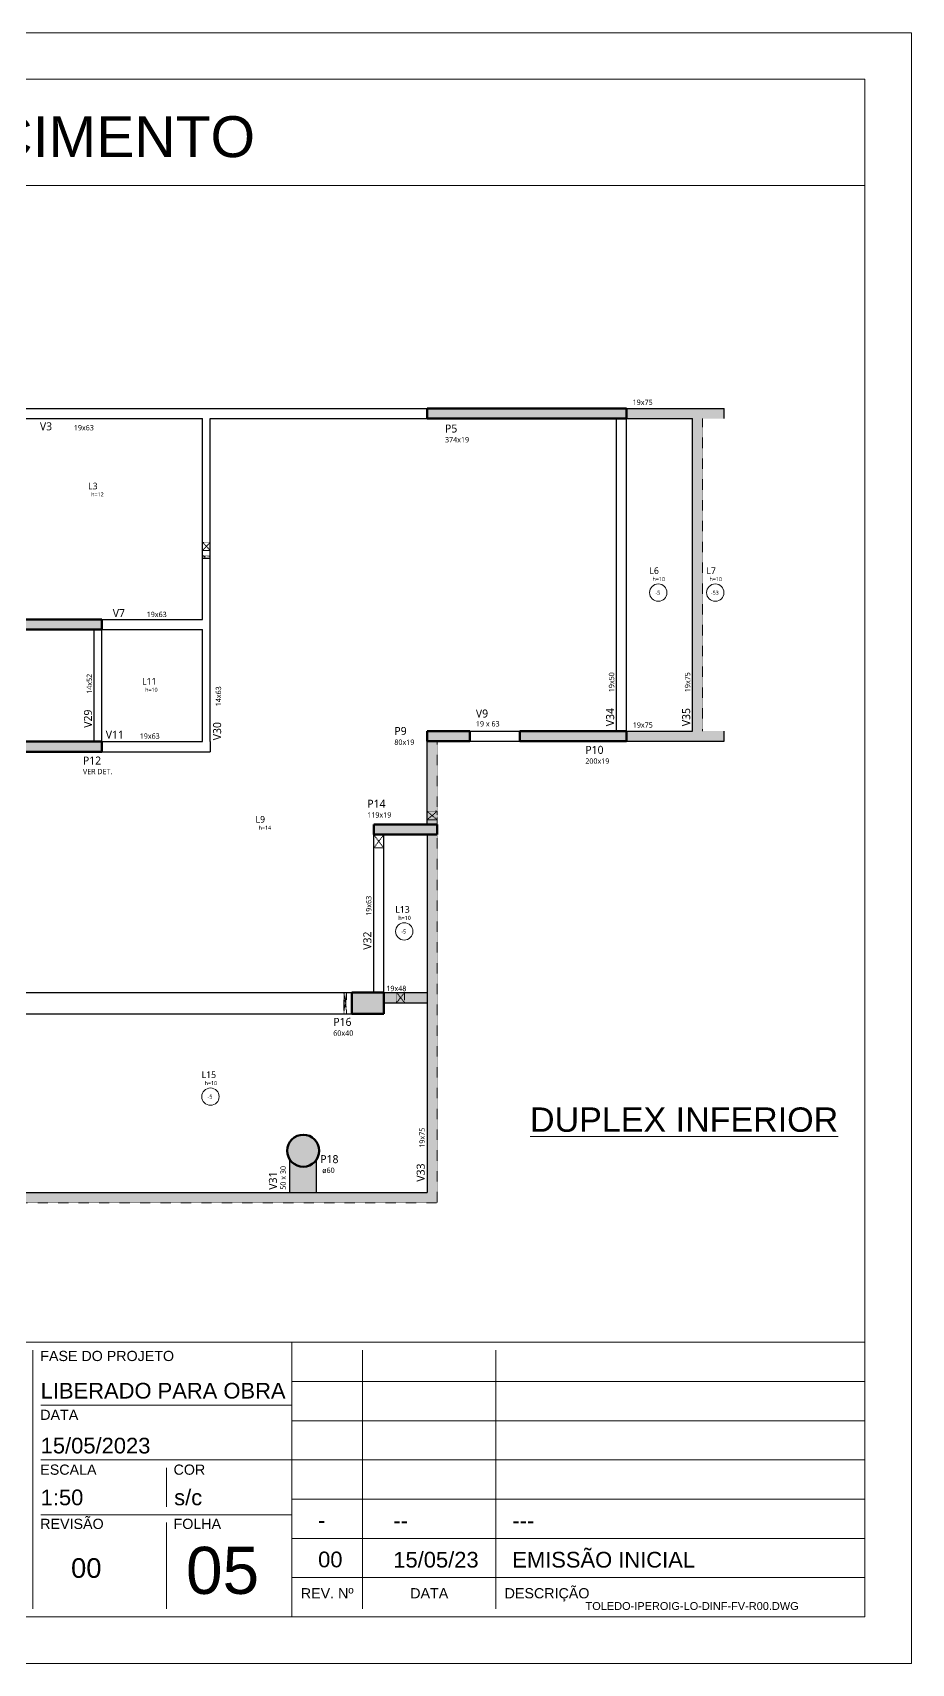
# Model space of a CAD drawing. Extents: x -20676 to 4767, y -817 to 14270.
# Drawn here: x -18172 to -17606, y 7532 to 8582 of the extents above; entities that cross this region are included whole.
import ezdxf
from ezdxf.enums import TextEntityAlignment as Align

# ---------------------------------------------------------------- set-up
doc = ezdxf.new("R2010")
doc.units = 0
doc.linetypes.add('Aligning Line', pattern=[0.635, 0.3175, -0.3175])
doc.linetypes.add('Traço', pattern=[0.635, 0.3175, -0.3175])
doc.layers.get('0').update_dxf_attribs({"lineweight": 13})
doc.layers.add('A-DETL', color=7, linetype='Continuous', lineweight=18, true_color=0x00a600)
for name, color, linetype, lineweight in [('A-FLOR-IDEN', 7, 'Continuous', 9), ('A-GENM', 7, 'Continuous', 18), ('A-GENM-HDLN', 7, 'Traço', 18), ('FOLHA MB', 7, 'Continuous', 13), ('S-BEAM', 7, 'Continuous', 18), ('S-BEAM-IDEN', 7, 'Continuous', 9), ('S-COLS', 7, 'Continuous', 18), ('S-COLS-IDEN', 7, 'Continuous', 9)]:
    doc.layers.add(name, color=color, linetype=linetype, lineweight=lineweight)
doc.layers.add('Painéis', color=200, linetype='Continuous')
doc.styles.add('Gadugi', font='gadugi.ttf', dxfattribs={"height": 15})
doc.styles.add('Gadugi_1', font='gadugi.ttf', dxfattribs={"height": 10})
doc.styles.add('Gadugi_2', font='gadugi.ttf', dxfattribs={"height": 22.5})
doc.styles.add('Gadugi_3', font='gadugi.ttf', dxfattribs={"height": 0.2})
doc.styles.add('Gadugi_4', font='gadugi.ttf', dxfattribs={"height": 12.5})
doc.styles.add('MB_C01', font='arial.ttf', dxfattribs={"height": 1.3})
doc.styles.add('MB_C02', font='arial.ttf', dxfattribs={"height": 2})
doc.styles.add('MB_C03', font='arial.ttf', dxfattribs={"height": 2.5})
doc.styles.add('MB_C04', font='arial.ttf', dxfattribs={"height": 6})
doc.styles.add('RICARDO', font='arial.ttf', dxfattribs={"width": 0.8})
doc.styles.add('TQS_ARIAL', font='arial.ttf')

# ---------------------------------------------------------------- blocks, each defined once
blk = doc.blocks.new('A$Ceb89ac90')
at = {"color": 1}
for p, q in [((1086.3, 356.7), (70, 356.7)), ((919.6, 351.7), (919.6, 185)), ((1086.3, 356.7), (1086.3, 179.9)), ((1455, 356.7), (1086.3, 356.7)), ((1131.8, 185), (1131.8, 351.7)), ((1217.6, 351.7), (1217.6, 185)), ((1455, 331.5), (1086.3, 331.5)), ((1086.3, 316.3), (924.7, 316.3)), ((1455, 306.2), (1086.3, 306.2)), ((1086.3, 281), (924.7, 281)), ((1005.5, 275.9), (1005.5, 250.7)), ((1455, 281), (1086.3, 281)), ((1455, 255.7), (1086.3, 255.7)), ((1086.3, 245.6), (924.7, 245.6)), ((1005.5, 240.6), (1005.5, 185)), ((1455, 230.4), (1086.3, 230.4)), ((1455, 205.2), (1086.3, 205.2))]:
    blk.add_line(p, q, dxfattribs=at)
for points in [[(0, 1199.9), (0, 149.9), (1485, 149.9), (1485, 1199.9)], [(70, 1169.9), (70, 179.9), (1455, 179.9), (1455, 1169.9)]]:
    blk.add_lwpolyline(points, close=True, dxfattribs=at)
at = {"color": 6, "style": 'MB_C01'}
for s, height, p in [('FASE DO PROJETO', 6.566, (924.3, 344.6)), ('DATA', 6.57, (924.3, 306.7)), ('ESCALA', 6.57, (924.3, 271.4)), ('COR', 6.57, (1010.1, 271.4)), ('REVISÃO', 6.57, (924.3, 236.5)), ('FOLHA', 6.57, (1010.1, 236.5))]:
    blk.add_text(s, height=height, dxfattribs=at).set_placement(p)
for s, p in [('DESCRIÇÃO', (1250.5, 195.1)), ('REV. Nº', (1109, 195.1)), ('DATA', (1174.7, 195.1))]:
    blk.add_text(s, height=6.57, dxfattribs=at).set_placement(p, align=Align.MIDDLE_CENTER)
at = {"insert": (1275.3, 189.4), "char_height": 5.051, "width": 210.818, "attachment_point": 1, "style": 'MB_C04'}
blk.add_mtext('TOLEDO-IPEROIG-LO-DINF-FV-R00.DWG', dxfattribs=at)
at = {"color": 5}
for tag, p, height, style in [('REV_05', (1103.1, 338.1), 10.1, 'MB_C02'), ('DATA_REV_05', (1151.5, 337.9), 10.1, 'MB_C02'), ('INFO_REV_05', (1228.1, 337.9), 10.1, 'MB_C02'), ('CLIENTE', (449.7, 328.8), 12.6, 'MB_C03'), ('FASE', (924.6, 320.5), 10.1, 'MB_C02'), ('REV_04', (1103.1, 312.8), 10.1, 'MB_C02'), ('DATA_REV_04', (1151.5, 312.7), 10.1, 'MB_C02'), ('INFO_REV_04', (1228.1, 312.7), 10.1, 'MB_C02'), ('PROJETISTA', (768, 285.1), 10.1, 'MB_C02'), ('DATA', (924.6, 285.1), 10.1, 'MB_C02'), ('REV_03', (1103.1, 287.6), 10.1, 'MB_C02'), ('DATA_REV_03', (1151.5, 287.4), 10.1, 'MB_C02'), ('INFO_REV_03', (1228.1, 287.4), 10.1, 'MB_C02'), ('OBRA', (449.7, 273.3), 12.6, 'MB_C03'), ('REV_02', (1103.1, 262.3), 10.1, 'MB_C02'), ('DATA_REV_02', (1151.5, 262.1), 10.1, 'MB_C02'), ('INFO_REV_02', (1228.1, 262.1), 10.1, 'MB_C02'), ('ESC', (924.6, 251.8), 10.1, 'MB_C02'), ('COR', (1010.5, 251.8), 10.1, 'MB_C02'), ('REV_01', (1103.1, 237.1), 10.1, 'MB_C02'), ('DATA_REV_01', (1151.5, 236.9), 10.1, 'MB_C02'), ('INFO_REV_01', (1228.1, 236.9), 10.1, 'MB_C02'), ('PAVIMENTO', (449.7, 215.3), 12.6, 'MB_C03'), ('FL', (1018.1, 194.7), 30.3, 'MB_C04'), ('REV_00', (1103.1, 211.8), 10.1, 'MB_C02'), ('DATA_REV_00', (1151.5, 211.6), 10.1, 'MB_C02'), ('EMISSÃO_INICIAL', (1228.1, 211.6), 10.1, 'MB_C02'), ('REV', (944.1, 205), 12.6, 'MB_C03')]:
    blk.add_attdef(tag, p, '', height=height, dxfattribs=dict(at, style=style))
at = {"color": 6, "style": 'MB_C02'}
for tag, p in [('ENDEREÇO_CLIENTE', (449.7, 307.8)), ('ENDEREÇO_OBRA', (449.7, 252.7)), ('TIPO_DE_PROJETO', (449.7, 192.3))]:
    blk.add_attdef(tag, p, '', height=10.1, dxfattribs=at)
blk = doc.blocks.new('PED_FURO_RETANGULAR_R04_2020 _INSTÂNCIA_ - FURO RET-V1-PL100 - FORMA DO PAVIMENTO TIPO')
at = {"layer": 'A-GENM-HDLN'}
for p, q in [((-8, 9.5), (8, -9.5)), ((-8, -9.5), (8, 9.5)), ((-8, -9.5), (-8, 9.5)), ((8, 9.5), (8, -9.5)), ((8, -9.5), (-8, -9.5))]:
    blk.add_line(p, q, dxfattribs=at)
blk = doc.blocks.new('PED_FURO_RETANGULAR_R04_2020 _INSTÂNCIA_ - FURO RET-3755454-PL100 - FORMA DO PAVIMENTO TIPO')
at = {"layer": 'A-GENM-HDLN'}
for p, q in [((-12.5, 9.5), (12.5, -9.5)), ((-12.5, -9.5), (12.5, 9.5)), ((-12.5, -9.5), (-12.5, 9.5))]:
    blk.add_line(p, q, dxfattribs=at)
blk = doc.blocks.new('PED_FURO_CIRCULAR_R04_2020 _INSTÂNCIA_ - FURO CIRC-3757155-PL100 - FORMA DO PAVIMENTO TIPO')
at = {"layer": 'A-GENM-HDLN'}
for p, q in [((7.5, -9.5), (-7.5, 9.5)), ((-7.5, -9.5), (7.5, 9.5)), ((-7.5, -9.5), (-7.5, 9.5)), ((7.5, 9.5), (7.5, -9.5))]:
    blk.add_line(p, q, dxfattribs=at)
blk = doc.blocks.new('PED_FURO_CIRCULAR_R04_2020 _INSTÂNCIA_ - FURO CIRC-3758312-PL100 - FORMA DO PAVIMENTO TIPO')
at = {"layer": 'A-GENM-HDLN'}
for p, q in [((7.5, -7), (-7.5, 7)), ((-7.5, -7), (7.5, 7)), ((-7.5, -7), (-7.5, 7)), ((7.5, 7), (7.5, -7))]:
    blk.add_line(p, q, dxfattribs=at)
blk = doc.blocks.new('PED_FURO_CIRCULAR_R04_2020 _INSTÂNCIA_ - FURO CIRC-3759319-PL100 - FORMA DO PAVIMENTO TIPO')
at = {"layer": 'A-GENM-HDLN'}
for p, q in [((2.5, -20), (-2.5, 20)), ((-2.5, -20), (2.5, 20)), ((-2.5, -20), (-2.5, 20)), ((2.5, 20), (2.5, -20))]:
    blk.add_line(p, q, dxfattribs=at)
blk = doc.blocks.new('PED_FURO_CIRCULAR_R04_2020 _INSTÂNCIA_ - FURO CIRC-3747796-PL100 - FORMA DO PAVIMENTO TIPO')
at = {"layer": 'A-GENM-HDLN'}
for p, q in [((2.5, -7), (-2.5, 7)), ((-2.5, -7), (2.5, 7)), ((-2.5, -7), (-2.5, 7)), ((2.5, 7), (2.5, -7))]:
    blk.add_line(p, q, dxfattribs=at)
blk = doc.blocks.new('PED_TAG_LAJE_R01 - TÍTULO_ESPESSURA_REBAIXO-2413107-PL100 - FORMA DO PAVIMENTO TIPO')
at = {"layer": 'A-FLOR-IDEN'}
blk.add_circle((-0.046, -0.667), 0.325, dxfattribs=at)
blk = doc.blocks.new('PED_TAG_PILAR_R03 - PILAR VER DET_-2523782-PL100 - FORMA DO PAVIMENTO TIPO')
at = {"layer": 'S-COLS-IDEN', "insert": (0.115, -0.625), "char_height": 0.2, "width": 1.37089, "attachment_point": 1, "style": 'Gadugi_4'}
blk.add_mtext('VER DET.', dxfattribs=at)
blk = doc.blocks.new('60355')
at = {"layer": 'S-BEAM', "transparency": 33554495}
for points in [[(-20759.3, 10743.4), (-20759.3, 10762.4), (-20941.8, 10762.4), (-20941.8, 10743.4), (-20799.3, 10743.4)], [(-20818.3, 10157.4), (-20799.3, 10157.4), (-20799.3, 10743.4), (-20818.3, 10743.4)], [(-20759.3, 10138.4), (-20759.3, 10157.4), (-20941.8, 10157.4), (-20941.8, 10138.4)], [(-21296.8, 9982.4), (-21296.8, 10138.4), (-21315.8, 10138.4), (-21315.8, 9982.4)], [(-21296.8, 9292.4), (-21296.8, 9963.4), (-21315.8, 9963.4), (-21315.8, 9292.4)], [(-21396.8, 9648.4), (-21315.8, 9648.4), (-21315.8, 9667.4), (-21396.8, 9667.4)], [(-21522.8, 9292.4), (-21522.9, 9354.2), (-21526.6, 9349.7), (-21531.2, 9345.9), (-21536.3, 9343.2), (-21542, 9341.5), (-21547.8, 9340.9), (-21553.7, 9341.5), (-21559.3, 9343.2), (-21564.5, 9346), (-21569.1, 9349.7), (-21572.8, 9354.2), (-21572.8, 9292.4)], [(-21296.8, 9273.4), (-21296.8, 9292.4), (-22198.8, 9292.4), (-22198.8, 9273.4), (-21353.1, 9273.4)]]:
    blk.add_hatch(color=7, dxfattribs=at).paths.add_polyline_path(points, flags=0)
at = {"layer": 'S-COLS'}
for points in [[(-21315.8, 10743.4), (-20941.8, 10743.4), (-20941.8, 10762.4), (-21315.8, 10762.4)], [(-21925.3, 10118.9), (-21925.3, 10137.9), (-22141.3, 10137.9), (-22141.3, 10347.9), (-21925.3, 10347.9), (-21925.3, 10366.9), (-22160.3, 10366.9), (-22160.3, 10118.9), (-22114.3, 10118.9)], [(-21235.8, 10138.4), (-21235.8, 10157.4), (-21315.8, 10157.4), (-21315.8, 10138.4)], [(-20941.8, 10138.4), (-20941.8, 10157.4), (-21141.8, 10157.4), (-21141.8, 10138.4), (-20972.5, 10138.4)], [(-21415.8, 9963.4), (-21296.8, 9963.4), (-21296.8, 9982.4), (-21415.8, 9982.4)], [(-21456.8, 9627.4), (-21396.8, 9627.4), (-21396.8, 9667.4), (-21456.8, 9667.4)], [(-21547.8, 9340.9), (-21542, 9341.5), (-21536.3, 9343.2), (-21531.2, 9345.9), (-21526.6, 9349.7), (-21522.9, 9354.2), (-21520.1, 9359.4), (-21518.4, 9365), (-21517.8, 9370.9), (-21518.4, 9376.7), (-21520.1, 9382.4), (-21522.9, 9387.5), (-21526.6, 9392.1), (-21531.2, 9395.8), (-21536.3, 9398.6), (-21542, 9400.3), (-21547.8, 9400.9), (-21553.7, 9400.3), (-21559.3, 9398.6), (-21564.5, 9395.8), (-21569, 9392.1), (-21572.8, 9387.5), (-21575.5, 9382.4), (-21577.3, 9376.7), (-21577.8, 9370.9), (-21577.3, 9365), (-21575.5, 9359.4), (-21572.8, 9354.2), (-21569, 9349.7), (-21564.5, 9345.9), (-21559.3, 9343.2), (-21553.7, 9341.5)]]:
    blk.add_hatch(color=7, dxfattribs=at).paths.add_polyline_path(points, flags=0)
at = {"layer": 'A-DETL', "color": 7, "linetype": 'Aligning Line'}
for p, q in [((-20799.3, 10743.4), (-20799.3, 10157.4)), ((-21296.8, 10138.4), (-21296.8, 9273.4)), ((-21296.8, 9273.4), (-23575.8, 9273.4))]:
    blk.add_line(p, q, dxfattribs=at)
at = {"layer": 'S-BEAM', "color": 7, "lineweight": 25}
for p, q in [((-22106.3, 10762.4), (-21315.8, 10762.4)), ((-20941.8, 10762.4), (-20759.3, 10762.4)), ((-20759.3, 10743.4), (-20759.3, 10762.4)), ((-22106.3, 10743.4), (-21736.3, 10743.4)), ((-21736.3, 10366.9), (-21736.3, 10743.4)), ((-21722.3, 10743.4), (-21315.8, 10743.4)), ((-21722.3, 10137.9), (-21722.3, 10743.4)), ((-20960.8, 10157.4), (-20960.8, 10743.4)), ((-20941.8, 10157.4), (-20941.8, 10743.4)), ((-20941.8, 10743.4), (-20818.3, 10743.4)), ((-20818.3, 10157.4), (-20818.3, 10743.4)), ((-21925.3, 10366.9), (-21736.3, 10366.9)), ((-21939.3, 10137.9), (-21939.3, 10347.9)), ((-21925.3, 10347.9), (-21736.3, 10347.9)), ((-21925.3, 10137.9), (-21925.3, 10347.9)), ((-21736.3, 10137.9), (-21736.3, 10347.9)), ((-21235.8, 10157.4), (-21141.8, 10157.4)), ((-20941.8, 10157.4), (-20818.3, 10157.4)), ((-20759.3, 10138.4), (-20759.3, 10157.4)), ((-21925.3, 10137.9), (-21736.3, 10137.9)), ((-21925.3, 10118.9), (-21722.3, 10118.9)), ((-21722.3, 10137.9), (-21722.3, 10118.9)), ((-21315.8, 9982.4), (-21315.8, 10138.4)), ((-21235.8, 10138.4), (-21141.8, 10138.4)), ((-20941.8, 10138.4), (-20759.3, 10138.4)), ((-21415.8, 9668.7), (-21415.8, 9963.4)), ((-21396.8, 9668.7), (-21396.8, 9963.4)), ((-21315.8, 9963.4), (-21315.8, 9292.4)), ((-22198.8, 9667.4), (-21456.8, 9667.4)), ((-21415.8, 9668.7), (-21396.8, 9668.7)), ((-21396.8, 9667.4), (-21315.8, 9667.4)), ((-21396.8, 9648.4), (-21315.8, 9648.4)), ((-22198.8, 9627.4), (-21456.8, 9627.4)), ((-21572.8, 9292.4), (-21572.8, 9354.3)), ((-21522.8, 9292.4), (-21522.8, 9354.3)), ((-22198.8, 9292.4), (-21315.8, 9292.4))]:
    blk.add_line(p, q, dxfattribs=at)
for start, end in [(223.0495, 224.8458), (235.3935, 236.1344), (303.8656, 304.6065), (315.1542, 316.9505)]:
    blk.add_arc((-21547.8, 9370.9), 30, start, end, dxfattribs=at)
at = {"layer": 'S-COLS', "color": 7, "lineweight": 50}
for p, q in [((-21315.8, 10743.4), (-21315.8, 10762.4)), ((-21315.8, 10762.4), (-20941.8, 10762.4)), ((-20941.8, 10762.4), (-20941.8, 10743.4)), ((-20941.8, 10743.4), (-21315.8, 10743.4)), ((-22141.3, 10366.9), (-21925.3, 10366.9)), ((-21925.3, 10366.9), (-21925.3, 10347.9)), ((-21925.3, 10347.9), (-22141.3, 10347.9)), ((-21315.8, 10138.4), (-21315.8, 10157.4)), ((-21315.8, 10157.4), (-21235.8, 10157.4)), ((-21235.8, 10157.4), (-21235.8, 10138.4)), ((-21141.8, 10138.4), (-21141.8, 10157.4)), ((-21141.8, 10157.4), (-20941.8, 10157.4)), ((-20941.8, 10157.4), (-20941.8, 10138.4)), ((-21925.3, 10118.9), (-22160.3, 10118.9)), ((-22141.3, 10137.9), (-21925.3, 10137.9)), ((-21925.3, 10137.9), (-21925.3, 10118.9)), ((-21235.8, 10138.4), (-21315.8, 10138.4)), ((-20941.8, 10138.4), (-21141.8, 10138.4)), ((-21415.8, 9963.4), (-21415.8, 9982.4)), ((-21415.8, 9982.4), (-21296.8, 9982.4)), ((-21296.8, 9982.4), (-21296.8, 9963.4)), ((-21296.8, 9963.4), (-21415.8, 9963.4)), ((-21456.8, 9627.4), (-21456.8, 9667.4)), ((-21456.8, 9667.4), (-21396.8, 9667.4)), ((-21396.8, 9667.4), (-21396.8, 9627.4)), ((-21396.8, 9627.4), (-21456.8, 9627.4))]:
    blk.add_line(p, q, dxfattribs=at)
for start, end in [(0, 180), (180, 0)]:
    blk.add_arc((-21547.8, 9370.9), 30, start, end, dxfattribs=at)
at = {"layer": 'A-FLOR-IDEN', "color": 7, "xscale": 49.99999999999998, "yscale": 49.99999999999998, "zscale": 49.99999999999998}
for p in [(-20880.1, 10450.4), (-20773.3, 10450.4), (-21356.3, 9815.4), (-21719.3, 9505.6)]:
    blk.add_blockref('PED_TAG_LAJE_R01 - TÍTULO_ESPESSURA_REBAIXO-2413107-PL100 - FORMA DO PAVIMENTO TIPO', p, dxfattribs=at)
at = {"layer": 'A-GENM', "color": 7, "linetype": 'Traço'}
for name, p, rotation in [('PED_FURO_CIRCULAR_R04_2020 _INSTÂNCIA_ - FURO CIRC-3758312-PL100 - FORMA DO PAVIMENTO TIPO', (-21729.3, 10503.8), 89.9999999999999), ('PED_FURO_CIRCULAR_R04_2020 _INSTÂNCIA_ - FURO CIRC-3747796-PL100 - FORMA DO PAVIMENTO TIPO', (-21729.3, 10483.6), 89.99999999999997), ('PED_FURO_RETANGULAR_R04_2020 _INSTÂNCIA_ - FURO RET-V1-PL100 - FORMA DO PAVIMENTO TIPO', (-21306.3, 9999.2), 89.9999999999999), ('PED_FURO_RETANGULAR_R04_2020 _INSTÂNCIA_ - FURO RET-3755454-PL100 - FORMA DO PAVIMENTO TIPO', (-21406.3, 9950.9), 89.9999999999999)]:
    blk.add_blockref(name, p, dxfattribs=dict(at, rotation=rotation))
for name, p in [('PED_FURO_CIRCULAR_R04_2020 _INSTÂNCIA_ - FURO CIRC-3759319-PL100 - FORMA DO PAVIMENTO TIPO', (-21469.1, 9647.4)), ('PED_FURO_CIRCULAR_R04_2020 _INSTÂNCIA_ - FURO CIRC-3757155-PL100 - FORMA DO PAVIMENTO TIPO', (-21365.4, 9657.9))]:
    blk.add_blockref(name, p, dxfattribs=at)
at = {"layer": 'S-COLS-IDEN', "color": 7, "xscale": 49.99999999999998, "yscale": 49.99999999999998, "zscale": 49.99999999999998}
blk.add_blockref('PED_TAG_PILAR_R03 - PILAR VER DET_-2523782-PL100 - FORMA DO PAVIMENTO TIPO', (-21966.4, 10118), dxfattribs=at)
at = {"layer": 'A-FLOR-IDEN', "color": 7, "attachment_point": 1}
for s, insert, char_height, width, style in [('L3', (-21951, 10623.1), 12.5, 21.646, 'Gadugi_3'), ('h=12', (-21945.1, 10604.8), 7.5, 29.662, 'Gadugi_2'), ('L6', (-20899.1, 10464.5), 12.5, 21.646, 'Gadugi_3'), ('L7', (-20792.3, 10464.5), 12.5, 21.646, 'Gadugi_3'), ('h=10', (-20893.2, 10446.2), 7.5, 29.662, 'Gadugi_2'), ('h=10', (-20786.4, 10446.2), 7.5, 29.662, 'Gadugi_2'), ('-5', (-20887.8, 10420.6), 7.5, 12.025, 'Gadugi_2'), ('-53', (-20783.8, 10420.6), 7.5, 18.84, 'Gadugi_2'), ('L11', (-21849.9, 10257), 12.5, 33.27, 'Gadugi_3'), ('h=10', (-21844, 10238.7), 7.5, 29.662, 'Gadugi_2'), ('L9', (-21637.2, 9998.3), 12.5, 21.646, 'Gadugi_3'), ('h=14', (-21631.3, 9980), 7.5, 29.662, 'Gadugi_2'), ('L13', (-21375.4, 9829.5), 12.5, 33.27, 'Gadugi_3'), ('h=10', (-21369.5, 9811.2), 7.5, 29.662, 'Gadugi_2'), ('-5', (-21364, 9785.6), 7.5, 12.025, 'Gadugi_2'), ('L15', (-21738.3, 9519.7), 12.5, 33.27, 'Gadugi_3'), ('h=10', (-21732.5, 9501.4), 7.5, 29.662, 'Gadugi_2'), ('-5', (-21727, 9475.8), 7.5, 12.025, 'Gadugi_2')]:
    blk.add_mtext(s, dxfattribs=dict(at, insert=insert, char_height=char_height, width=width, style=style))
at = {"layer": 'S-BEAM-IDEN', "color": 7, "attachment_point": 1}
for s, insert, char_height, width, style in [('19x75', (-20930.5, 10778.8), 10, 44.894, 'Gadugi'), ('V3', (-22041.3, 10736.3), 15, 30.063, 'Gadugi_1'), ('19x63', (-21977.6, 10731.2), 10, 44.894, 'Gadugi'), ('V7', (-21904.8, 10386.2), 15, 30.063, 'Gadugi_1'), ('19x63', (-21841.1, 10381.2), 10, 44.894, 'Gadugi'), ('V9', (-21224.3, 10197.9), 15, 30.063, 'Gadugi_1'), ('V11', (-21917.9, 10158.1), 15, 44.093, 'Gadugi_1'), ('19x63', (-21854.2, 10153.1), 10, 44.894, 'Gadugi'), ('19 x 63', (-21224.2, 10176.2), 10, 54.515, 'Gadugi'), ('19x75', (-20930.2, 10174), 10, 44.894, 'Gadugi'), ('19x48', (-21392, 9680), 10, 44.894, 'Gadugi')]:
    blk.add_mtext(s, dxfattribs=dict(at, insert=insert, char_height=char_height, width=width, style=style))
at = {"layer": 'S-BEAM-IDEN', "color": 7, "attachment_point": 1, "rotation": 90}
for s, insert, char_height, width, style in [('14x52', (-21953.6, 10227.4), 10, 44.894, 'Gadugi'), ('19x50', (-20975.1, 10230.4), 10, 44.894, 'Gadugi'), ('19x75', (-20832.6, 10230.4), 10, 44.894, 'Gadugi'), ('14x63', (-21711.7, 10204), 10, 44.894, 'Gadugi'), ('V29', (-21958.7, 10163.7), 15, 44.093, 'Gadugi_1'), ('V34', (-20980.2, 10166.7), 15, 44.093, 'Gadugi_1'), ('V35', (-20837.7, 10166.7), 15, 44.093, 'Gadugi_1'), ('V30', (-21716.7, 10140.3), 15, 44.093, 'Gadugi_1'), ('19x63', (-21430.1, 9811.3), 10, 44.894, 'Gadugi'), ('V32', (-21435.2, 9747.6), 15, 44.093, 'Gadugi_1'), ('19x75', (-21330.1, 9376.6), 10, 44.894, 'Gadugi'), ('V31', (-21612.1, 9297.8), 15, 44.093, 'Gadugi_1'), ('50 x 30', (-21590.5, 9297.9), 10, 54.515, 'Gadugi'), ('V33', (-21335.2, 9312.9), 15, 44.093, 'Gadugi_1')]:
    blk.add_mtext(s, dxfattribs=dict(at, insert=insert, char_height=char_height, width=width, style=style))
at = {"layer": 'S-COLS-IDEN', "color": 7, "attachment_point": 1}
for s, insert, char_height, width, style in [('P5', (-21282.1, 10732.2), 15, 28.46, 'Gadugi_1'), ('374x19', (-21282.1, 10708.7), 10, 54.114, 'Gadugi'), ('P9', (-21377, 10165.2), 15, 28.46, 'Gadugi_1'), ('80x19', (-21377, 10141.7), 10, 44.894, 'Gadugi'), ('P10', (-21019.2, 10129.8), 15, 42.489, 'Gadugi_1'), ('P12', (-21960.7, 10109.8), 15, 42.489, 'Gadugi_1'), ('200x19', (-21019.2, 10106.3), 10, 54.114, 'Gadugi'), ('P14', (-21427.8, 10028.9), 15, 42.489, 'Gadugi_1'), ('119x19', (-21427.8, 10005.4), 10, 54.114, 'Gadugi'), ('P16', (-21491.5, 9619.9), 15, 42.489, 'Gadugi_1'), ('60x40', (-21491.5, 9596.4), 10, 44.894, 'Gadugi'), ('P18', (-21515.9, 9362.6), 15, 42.489, 'Gadugi_1'), ('ø60', (-21512.2, 9339.2), 10, 28.46, 'Gadugi')]:
    blk.add_mtext(s, dxfattribs=dict(at, insert=insert, char_height=char_height, width=width, style=style))

msp = doc.modelspace()

# ---------------------------------------------------------------- linework, layer by layer
at = {"color": 0}
msp.add_line((-19021.38, 8483.8), (-17636.38, 8483.8), dxfattribs=at)

# ---------------------------------------------------------------- block references
ref = msp.add_blockref('A$Ceb89ac90', (-19091.4, 7382.32))
ref.add_attrib('INFO_REV_01', '---', (-17863.27, 7619.21), dxfattribs={"color": 5, "height": 10.102, "style": 'MB_C02'})
ref.add_attrib('DATA_REV_01', '--', (-17939.86, 7619.21), dxfattribs={"color": 5, "height": 10.102, "style": 'MB_C02'})
ref.add_attrib('REV_01', '-', (-17988.25, 7619.38), dxfattribs={"color": 5, "height": 10.1, "style": 'MB_C02'})
ref.add_attrib('EMISSÃO_INICIAL', 'EMISSÃO INICIAL', (-17863.27, 7593.96), dxfattribs={"color": 5, "height": 10.102, "style": 'MB_C02'})
ref.add_attrib('DATA_REV_00', '15/05/23', (-17939.86, 7593.96), dxfattribs={"color": 5, "height": 10.102, "style": 'MB_C02'})
ref.add_attrib('REV_00', '00', (-17988.25, 7594.12), dxfattribs={"color": 5, "height": 10.102, "style": 'MB_C02'})
ref.add_attrib('FL', '05', (-18073.31, 7577), dxfattribs={"color": 5, "height": 30.306, "style": 'MB_C04'})
ref.add_attrib('REV', '00', (-18147.29, 7587.35), dxfattribs={"color": 5, "height": 12.628, "style": 'MB_C03'})
ref.add_attrib('COR', 's/c', (-18080.92, 7634.09), dxfattribs={"color": 5, "height": 10.102, "style": 'MB_C02'})
ref.add_attrib('ESC', '1:50', (-18166.83, 7634.09), dxfattribs={"color": 5, "height": 10.102, "style": 'MB_C02'})
ref.add_attrib('FASE', 'LIBERADO PARA OBRA', (-18166.83, 7702.78), dxfattribs={"color": 5, "height": 10.102, "style": 'MB_C02'})
ref.add_attrib('DATA', '15/05/2023', (-18166.83, 7667.43), dxfattribs={"color": 5, "height": 10.102, "style": 'MB_C02'})
at = {"layer": 'Painéis', "color": 6, "xscale": 0.3434902824169678, "yscale": 0.3434902824169678, "zscale": 0.3434902824169678}
msp.add_blockref('60355', (-10596.37, 4643.53), dxfattribs=at)

# ---------------------------------------------------------------- texts
at = {"layer": 'FOLHA MB', "style": 'RICARDO'}
msp.add_text('DELIMITAÇÃO DO FORNECIMENTO', height=26.3578, dxfattribs=at).set_placement((-18340.79, 8514.85), align=Align.MIDDLE)
at = {"layer": 'FOLHA MB', "color": 0, "style": 'TQS_ARIAL'}
msp.add_text('%%UDUPLEX INFERIOR', height=15.68, dxfattribs=at).set_placement((-17851.85, 7874.54))

doc.saveas('drawing.dxf')
